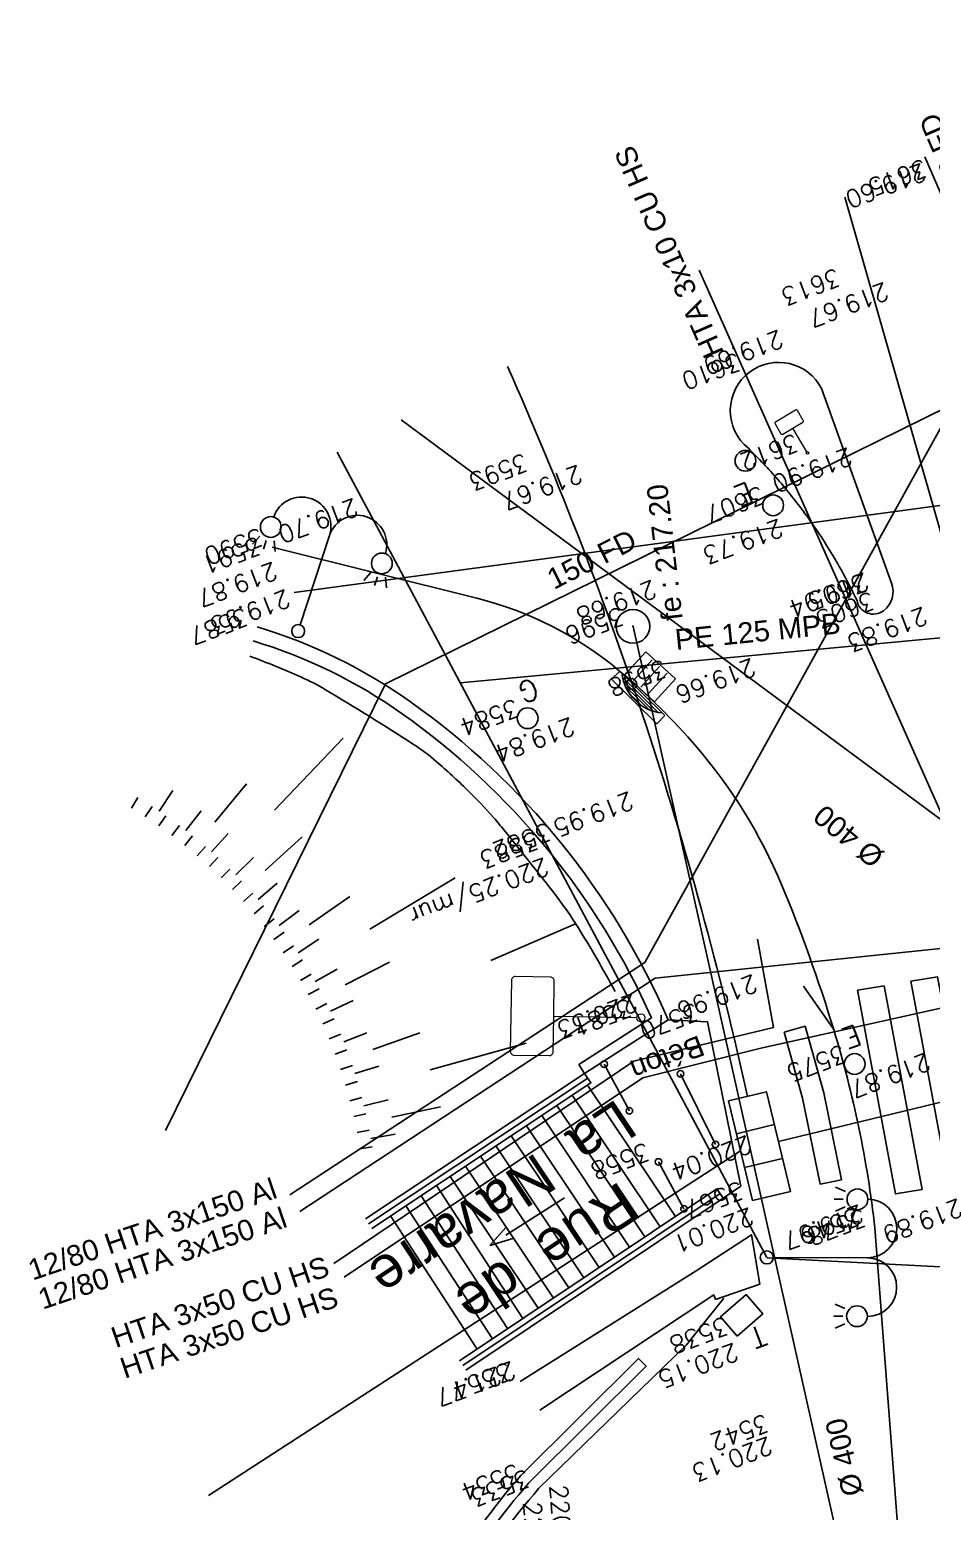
# Model space of a CAD drawing. Header units: centimetres. Extents: x 212517 to 243222, y -357108 to -330212.
# Drawn here: x 215677 to 217413, y -347035 to -344183 of the extents above; entities that cross this region are included whole.
import ezdxf
from ezdxf.enums import TextEntityAlignment as Align
from ezdxf.lldxf.tags import DXFTag

# ---------------------------------------------------------------- set-up
doc = ezdxf.new("R2010")
doc.units = ezdxf.units.CM
doc.layers.get('0').update_dxf_attribs({"color": 252})
for name, color, linetype in [('AEP_SSL', 252, 'Continuous'), ('CAB_SSL', 252, 'Continuous'), ('EDF_SSL', 252, 'Texte-Electricite'), ('Fond topo - ASS', 252, 'Continuous'), ('Fond topo - BAT_ANN', 252, 'Continuous'), ('Fond topo - CLO_LEG', 252, 'Continuous'), ('Fond topo - CLO_MUR', 252, 'Continuous'), ('Fond topo - EAU', 252, 'Continuous'), ('Fond topo - EAU_TXT', 252, 'Continuous'), ('Fond topo - ECL', 252, 'Continuous'), ('Fond topo - GAZ', 252, 'Continuous'), ('Fond topo - GAZ_TXT', 252, 'Continuous'), ('Fond topo - PTT', 252, 'Continuous'), ('Fond topo - PTT_TXT', 252, 'Continuous'), ('Fond topo - SIH', 252, 'Continuous'), ('Fond topo - SOL', 252, 'Continuous'), ('Fond topo - TAL', 252, 'Continuous'), ('Fond topo - TAL_HAC', 252, 'Continuous'), ('Fond topo - VOI_NOM', 252, 'Continuous'), ('Fond topo - VOI_TXT', 252, 'Continuous'), ('Fond topo - Z_500', 252, 'Continuous'), ('GAZ_SSL', 252, 'Texte-GAZ'), ('prlm-VRD', 2, 'Continuous'), ('TELECOM_SSL', 252, 'Texte-Telecom'), ('UNITAIRE SSL', 252, 'UNITAIRE')]:
    doc.layers.add(name, color=color, linetype=linetype)
for name, color, linetype, plot in [('Fond topo - N', 252, 'Continuous', False), ('Fond topo - NCACHE', 252, 'Continuous', False), ('Fond topo - ZCACHE', 252, 'Continuous', False)]:
    doc.layers.add(name, color=color, linetype=linetype, plot=plot)
for name, color, linetype, lineweight in [('Fond topo - P', 252, 'Continuous', 50), ('Fond topo - SIG', 252, 'Continuous', 20), ('Fond topo - VOI', 252, 'Continuous', 25)]:
    doc.layers.add(name, color=color, linetype=linetype, lineweight=lineweight)
doc.styles.add('2000_ARIAL', font='arial.ttf', dxfattribs={"height": 0.4})
doc.styles.add('Lignes', font='arial.ttf', dxfattribs={"height": 0.35})
doc.styles.add('LignesA', font='arial.ttf', dxfattribs={"height": 0.35})
doc.styles.add('SIMPLEX', font='simplex_.ttf', dxfattribs={"height": 1.25})
doc.styles.add('TP-C_Autocad_Standard', font='simplex_.ttf', dxfattribs={"height": 1})
doc.styles.add('Tronçons', font='arial.ttf', dxfattribs={"height": 0.25})
tags = doc.linetypes.add('L16', pattern=[0.375, 0.3, -0.075]).pattern_tags.tags
tags[6:7] = [DXFTag(74, 4), DXFTag(75, 0), DXFTag(340, '0'), DXFTag(46, 0.0), DXFTag(50, 0.0), DXFTag(44, 0.0), DXFTag(45, 0.0)]
tags[4:5] = [DXFTag(74, 4), DXFTag(75, 0), DXFTag(340, '0'), DXFTag(46, 0.0), DXFTag(50, 0.0), DXFTag(44, 0.0), DXFTag(45, 0.0)]
tags = doc.linetypes.add('L8', pattern=[0.225, 0.15, -0.075]).pattern_tags.tags
tags[6:7] = [DXFTag(74, 4), DXFTag(75, 0), DXFTag(340, '0'), DXFTag(46, 0.0), DXFTag(50, 0.0), DXFTag(44, 0.0), DXFTag(45, 0.0)]
tags[4:5] = [DXFTag(74, 4), DXFTag(75, 0), DXFTag(340, '0'), DXFTag(46, 0.0), DXFTag(50, 0.0), DXFTag(44, 0.0), DXFTag(45, 0.0)]
tags = doc.linetypes.add('Texte-BT', pattern='A,5,-0.25,["BT",Lignes,S=1,R=0,X=0,Y=-0.18],-1.25', length=6.5).pattern_tags.tags
tags[15:16] = [DXFTag(74, 4), DXFTag(75, 0), DXFTag(340, '0'), DXFTag(46, 0.0), DXFTag(50, 0.0), DXFTag(44, 0.0), DXFTag(45, 0.0)]
tags[4:5] = [DXFTag(74, 4), DXFTag(75, 0), DXFTag(340, '0'), DXFTag(46, 0.0), DXFTag(50, 0.0), DXFTag(44, 0.0), DXFTag(45, 0.0)]
tags = doc.linetypes.add('Texte-Electricite', pattern='A,5,-0.25,["ELEC",Lignes,S=1,R=0,X=0,Y=-0.18],-1.25', length=6.5).pattern_tags.tags
tags[15:16] = [DXFTag(74, 4), DXFTag(75, 0), DXFTag(340, '0'), DXFTag(46, 0.0), DXFTag(50, 0.0), DXFTag(44, 0.0), DXFTag(45, 0.0)]
tags[4:5] = [DXFTag(74, 4), DXFTag(75, 0), DXFTag(340, '0'), DXFTag(46, 0.0), DXFTag(50, 0.0), DXFTag(44, 0.0), DXFTag(45, 0.0)]
tags = doc.linetypes.add('Texte-GAZ', pattern='A,5,-0.25,["GAZ",Lignes,S=1,R=0,X=0,Y=-0.18],-1.25', length=6.5).pattern_tags.tags
tags[15:16] = [DXFTag(74, 4), DXFTag(75, 0), DXFTag(340, '0'), DXFTag(46, 0.0), DXFTag(50, 0.0), DXFTag(44, 0.0), DXFTag(45, 0.0)]
tags[4:5] = [DXFTag(74, 4), DXFTag(75, 0), DXFTag(340, '0'), DXFTag(46, 0.0), DXFTag(50, 0.0), DXFTag(44, 0.0), DXFTag(45, 0.0)]
tags = doc.linetypes.add('Texte-HT', pattern='A,5,-0.25,["HT",Lignes,S=1,R=0,X=0,Y=-0.18],-1.25', length=6.5).pattern_tags.tags
tags[15:16] = [DXFTag(74, 4), DXFTag(75, 0), DXFTag(340, '0'), DXFTag(46, 0.0), DXFTag(50, 0.0), DXFTag(44, 0.0), DXFTag(45, 0.0)]
tags[4:5] = [DXFTag(74, 4), DXFTag(75, 0), DXFTag(340, '0'), DXFTag(46, 0.0), DXFTag(50, 0.0), DXFTag(44, 0.0), DXFTag(45, 0.0)]
tags = doc.linetypes.add('Texte-Telecom', pattern='A,5,-0.25,["TEL",Lignes,S=1,R=0,X=0,Y=-0.18],-1.25', length=6.5).pattern_tags.tags
tags[15:16] = [DXFTag(74, 4), DXFTag(75, 0), DXFTag(340, '0'), DXFTag(46, 0.0), DXFTag(50, 0.0), DXFTag(44, 0.0), DXFTag(45, 0.0)]
tags[4:5] = [DXFTag(74, 4), DXFTag(75, 0), DXFTag(340, '0'), DXFTag(46, 0.0), DXFTag(50, 0.0), DXFTag(44, 0.0), DXFTag(45, 0.0)]
tags = doc.linetypes.add('Texte-TelecomA', pattern='A,5,-0.25,["TEL",LignesA,S=1,R=0,X=0,Y=-0.18],-1.25', length=6.5).pattern_tags.tags
tags[15:16] = [DXFTag(74, 4), DXFTag(75, 0), DXFTag(340, '0'), DXFTag(46, 0.0), DXFTag(50, 0.0), DXFTag(44, 0.0), DXFTag(45, 0.0)]
tags[4:5] = [DXFTag(74, 4), DXFTag(75, 0), DXFTag(340, '0'), DXFTag(46, 0.0), DXFTag(50, 0.0), DXFTag(44, 0.0), DXFTag(45, 0.0)]
tags = doc.linetypes.add('UNITAIRE', pattern='A,0.25,-0.2,0,-0.2,0.25,-0.3,["UNI",TP-C_Autocad_Standard,S=0.15,R=0,X=-0.1,Y=-0.05],-0.45', length=1.65).pattern_tags.tags
tags[23:24] = [DXFTag(74, 4), DXFTag(75, 0), DXFTag(340, '0'), DXFTag(46, 0.0), DXFTag(50, 0.0), DXFTag(44, 0.0), DXFTag(45, 0.0)]
tags[12:13] = [DXFTag(74, 4), DXFTag(75, 0), DXFTag(340, '0'), DXFTag(46, 0.0), DXFTag(50, 0.0), DXFTag(44, 0.0), DXFTag(45, 0.0)]
tags[10:11] = [DXFTag(74, 4), DXFTag(75, 0), DXFTag(340, '0'), DXFTag(46, 0.0), DXFTag(50, 0.0), DXFTag(44, 0.0), DXFTag(45, 0.0)]
tags[8:9] = [DXFTag(74, 4), DXFTag(75, 0), DXFTag(340, '0'), DXFTag(46, 0.0), DXFTag(50, 0.0), DXFTag(44, 0.0), DXFTag(45, 0.0)]
tags[6:7] = [DXFTag(74, 4), DXFTag(75, 0), DXFTag(340, '0'), DXFTag(46, 0.0), DXFTag(50, 0.0), DXFTag(44, 0.0), DXFTag(45, 0.0)]
tags[4:5] = [DXFTag(74, 4), DXFTag(75, 0), DXFTag(340, '0'), DXFTag(46, 0.0), DXFTag(50, 0.0), DXFTag(44, 0.0), DXFTag(45, 0.0)]

# ---------------------------------------------------------------- blocks, each defined once
blk = doc.blocks.new('AFF10')
at = {"ltscale": 2}
for p, q in [((-0.17, -0.5), (-0.17, 0.5)), ((0.17, -0.5), (0.17, 0.5))]:
    blk.add_line(p, q, dxfattribs=at)
at = {"ltscale": 2, "flags": 128}
blk.add_lwpolyline([(-0.5, -0.5), (0.5, -0.5), (0.5, 0.5), (-0.5, 0.5)], close=True, dxfattribs=at)
blk = doc.blocks.new('AFF05')
at = {"ltscale": 2}
for radius in [0.5, 0.01]:
    blk.add_circle((0, 0), radius, dxfattribs=at)
blk = doc.blocks.new('ASS07')
at = {"ltscale": 2}
for p, q in [((-0.25, -0.45), (-0.25, 0.45)), ((0, -0.45), (0, 0.45)), ((0.25, -0.45), (0.25, 0.45))]:
    blk.add_line(p, q, dxfattribs=at)
at = {"ltscale": 2, "flags": 128}
blk.add_lwpolyline([(0.5, -0.5), (0.5, 0.5), (-0.5, 0.5), (-0.5, -0.5)], close=True, dxfattribs=at)
blk = doc.blocks.new('ASS06')
at = {"ltscale": 2}
for p, q in [((-0.392468, 0.036537), (0, 0.036537)), ((-0.332829, 0.073075), (0, 0.073075)), ((-0.254866, 0.109612), (0, 0.109612)), ((-0.129415, 0.146149), (0, 0.146149)), ((0, 0.146149), (0.135305, 0.146149)), ((0, 0.109612), (0.260757, 0.109612)), ((0, 0.073075), (0.33872, 0.073075)), ((0, 0.036537), (0.398359, 0.036537))]:
    blk.add_line(p, q, dxfattribs=at)
at = {"ltscale": 2, "flags": 128}
blk.add_lwpolyline([(-0.5, 0), (0.5, 0), (0.5, 0.18), (-0.5, 0.18)], close=True, dxfattribs=at)
at = {"ltscale": 2}
blk.add_arc((0.002945, -0.541947), 0.700711, 50.662406, 129.337594, dxfattribs=at)
blk = doc.blocks.new('ESC01')
at = {"ltscale": 2}
for p, q in [((1.338104, 0), (0, 0)), ((1.257547, 0.126415), (1.7, 0)), ((1.257547, -0.126415), (1.7, 0))]:
    blk.add_line(p, q, dxfattribs=at)
blk = doc.blocks.new('CLOLEG')
at = {"ltscale": 2}
blk.add_circle((0, 0), 0.0625, dxfattribs=at)
blk = doc.blocks.new('EAU03')
at = {"ltscale": 2}
blk.add_circle((0, 0), 0.2, dxfattribs=at)
blk = doc.blocks.new('EAU99')
at = {"style": 'SIMPLEX'}
blk.add_text('E', height=0.4, dxfattribs=at).set_placement((0, 0), align=Align.MIDDLE_CENTER)
blk = doc.blocks.new('ECL03')
at = {"ltscale": 2}
for p, q in [((-1.271914, 1.507164), (-1.354196, 1.319402)), ((-1.125, 1.464688), (-1.125, 1.293214)), ((-0.978086, 1.507164), (-0.895804, 1.319402)), ((0.978086, 1.507164), (0.895804, 1.319402)), ((1.125, 1.464688), (1.125, 1.293214)), ((1.271914, 1.507164), (1.354196, 1.319402))]:
    blk.add_line(p, q, dxfattribs=at)
at = {"ltscale": 2, "flags": 128}
blk.add_lwpolyline([(0, 0.125), (0, 1.935, -0.995687118), (1.131589, 1.939891)], format="xyb", dxfattribs=at)
at = {"ltscale": 2}
for centre, radius in [((-1.125, 1.74), 0.2), ((1.125, 1.74), 0.2), ((0, 0), 0.125)]:
    blk.add_circle(centre, radius, dxfattribs=at)
blk.add_arc((-0.565805, 1.935), 0.565805, 0, 179.504668, dxfattribs=at)
blk = doc.blocks.new('GAZ01')
at = {"ltscale": 2}
blk.add_circle((0, 0), 0.2, dxfattribs=at)
blk = doc.blocks.new('GAZ99')
at = {"style": 'SIMPLEX'}
blk.add_text('G', height=0.4, dxfattribs=at).set_placement((0, 0), align=Align.MIDDLE_CENTER)
blk = doc.blocks.new('PTOPO')
at = {"layer": 'Fond topo - NCACHE', "style": 'SIMPLEX'}
blk.add_attdef('MAT', text='', height=0.34, dxfattribs=at).set_placement((0.1, -0.1), align=Align.TOP_LEFT)
at = {"layer": 'Fond topo - ZCACHE', "style": 'SIMPLEX'}
blk.add_attdef('ALT', (0.1, 0.1), '', height=0.34, dxfattribs=at)
blk = doc.blocks.new('PTT04')
at = {"ltscale": 2, "flags": 128}
blk.add_lwpolyline([(-0.5, -0.5), (0.5, -0.5), (0.5, 0.5), (-0.5, 0.5)], close=True, dxfattribs=at)
blk = doc.blocks.new('PTT99')
at = {"style": 'SIMPLEX'}
blk.add_text('T', height=0.4, dxfattribs=at).set_placement((0, 0), align=Align.MIDDLE_CENTER)
blk = doc.blocks.new('MOB01')
at = {"ltscale": 2}
blk.add_line((0, 0.078125), (0, 1.679534), dxfattribs=at)
at = {"linetype": 'Continuous', "ltscale": 2, "flags": 128}
blk.add_lwpolyline([(0, 1.679534), (0.680858, 1.679534, 0.414214007), (0.755858, 1.754534), (0.755858, 2.428793, 0.414214007), (0.680858, 2.503793), (-0.680858, 2.503793, 0.414214007), (-0.755858, 2.428793), (-0.755858, 1.754534, 0.414214007), (-0.680858, 1.679534)], format="xyb", close=True, dxfattribs=at)
at = {"ltscale": 2}
blk.add_circle((0, 0), 0.078125, dxfattribs=at)
blk = doc.blocks.new('A$C1F970F0F')
at = {"layer": 'AEP_SSL', "elevation": 0, "flags": 128}
for points in [[(-10890.7, -1224.8), (-10802.1, 430.3), (-10904.2, 777.7), (-10402.8, 5134.1), (-10036.7, 5902.9), (-10049.7, 6838.6), (-10065.2, 7383.4), (-10119.6, 7625.4)], [(-11904.3, 6056.7), (-11328.1, 6822), (-9728.8, 7266.1), (-9539.2, 7609.7)], [(-10285.7, 7578), (-10074.2, 5273), (-10086, 5088.8), (-10106.8, 4097.5), (-10416.2, 1132.3), (-10702.8, -1297.2)]]:
    blk.add_lwpolyline(points, dxfattribs=at)
at = {"layer": 'CAB_SSL', "elevation": 0, "flags": 128}
for points in [[(-10812.2, 5600.4), (-8720.3, 5090.7), (-5742.4, 5634.6), (-2733.2, 6173.9), (-522.8, 8575.3)], [(-10812.6, 5601.1), (-11337, 7277.7)]]:
    blk.add_lwpolyline(points, dxfattribs=at)
at = {"layer": 'EDF_SSL', "linetype": 'Texte-HT', "elevation": 0, "flags": 128}
for points in [[(-11692.1, 5890.3), (-10937.8, 6202.8), (-9933.4, 7412.5), (-9990.4, 7662.3)], [(-10250.6, 6070.5), (-10586.8, 7492)], [(-10577, -1098), (-9834.3, 5453), (-9748.7, 6070.7), (-10923.7, 6169.4), (-11679.5, 5855)], [(-10714.9, 525.5), (-10333.3, 3756.6), (-10245.7, 5601.1), (-10249.5, 6014.9), (-10751.5, 5999), (-10982.6, 5985.1), (-11619.2, 5715.3)]]:
    blk.add_lwpolyline(points, dxfattribs=at)
at = {"layer": 'EDF_SSL', "linetype": 'Texte-BT', "elevation": 0, "flags": 128}
blk.add_lwpolyline([(-11633.6, 5744.7), (-10993.7, 6019.8), (-10717.4, 6033.7), (-10716.2, 6206)], dxfattribs=at)
at = {"layer": 'Fond topo - BAT_ANN', "ltscale": 2, "flags": 128}
for points in [[(-11089.9, 5991.1), (-10970.9, 5711.2)], [(-11155, 5963.7), (-11035.9, 5683.6)], [(-11122.4, 5977.4), (-11003.4, 5697.4)], [(-11220, 5936.3), (-11100.8, 5656)], [(-11187.5, 5950), (-11068.3, 5669.8)], [(-11285, 5908.9), (-11165.8, 5628.3)], [(-11252.5, 5922.6), (-11133.3, 5642.2)], [(-11350.1, 5881.4), (-11230.7, 5600.7)], [(-11317.5, 5895.1), (-11198.2, 5614.5)], [(-11411.7, 5855.4), (-11295.7, 5573.1)], [(-11382.6, 5867.7), (-11263.2, 5586.9)], [(-11476.8, 5828), (-11360.7, 5545.5)], [(-11444.3, 5841.7), (-11328.2, 5559.3)], [(-11509.3, 5814.3), (-11393.2, 5531.7)]]:
    blk.add_lwpolyline(points, dxfattribs=at)
at = {"layer": 'Fond topo - CLO_LEG', "ltscale": 2, "flags": 128}
for points in [[(-11020.1, 5927.5), (-11051, 6024.9)], [(-10869.1, 5833.3), (-10910.1, 5979.4)], [(-10951.9, 5722.6), (-10983.1, 5820.5)]]:
    blk.add_lwpolyline(points, dxfattribs=at)
at = {"layer": 'Fond topo - CLO_MUR', "ltscale": 2, "flags": 128}
for points in [[(-11550.6, 6975.8, -0.08134), (-11287.6, 6779.5, -0.137564), (-10914.1, 6085.6), (-11091.4, 6014.4), (-11098.8, 6033), (-10944.9, 6095.7, 0.134305), (-11307.8, 6760, 0.08134), (-11563.5, 6950.9)], [(-11794.4, 4535.6, -0.039615), (-11738.4, 4725, -0.039615), (-11653.3, 4903.2, -0.047647), (-11515.4, 5096.4, -0.047647), (-11343.4, 5260), (-11079.9, 5438.9), (-11091.7, 5456.3), (-11355.8, 5277, 0.04779), (-11531.3, 5110.2, 0.047647), (-11671.5, 4913.7, 0.039615), (-11758, 4732.5, 0.039615), (-11814.9, 4539.9)]]:
    blk.add_lwpolyline(points, format="xyb", dxfattribs=at)
for points in [[(-11557.9, 5817.6), (-11091.4, 6014.4), (-11082.8, 5994.1), (-11549.4, 5797.4)], [(-11430.6, 5515.8), (-10882.3, 5748.9), (-10873.7, 5728.6), (-11422, 5495.5)], [(-11323.3, 5454.9), (-10951.2, 5601.3), (-10833.6, 5649.4), (-10835.2, 5553.3), (-10924.8, 5540.1)], [(-10926.2, 5549.3), (-11296.8, 5393.6)], [(-10926.2, 5549.3), (-10926.2, 5549.3), (-10924.8, 5540.1)]]:
    blk.add_lwpolyline(points, dxfattribs=at)
at = {"layer": 'Fond topo - CLO_MUR', "linetype": 'L16', "ltscale": 2, "flags": 128}
for points in [[(-11087.1, 6004.3), (-11553.7, 5807.5)], [(-10878, 5738.8), (-11426.3, 5505.6)]]:
    blk.add_lwpolyline(points, dxfattribs=at)
at = {"layer": 'Fond topo - SIH', "linetype": 'L16', "ltscale": 2, "flags": 128}
for points in [[(-10493.2, 6072.8), (-10545.2, 6074), (-10546.2, 5675.2), (-10494.2, 5674.1)], [(-10390.2, 5671.8), (-10442.2, 5672.9), (-10441.2, 6071.7), (-10389.2, 6070.5)], [(-10699.3, 6020.8), (-10687.9, 5889.7), (-10685.4, 5720.7), (-10643.4, 5721.3), (-10645.9, 5891.8), (-10657.5, 6024.5)]]:
    blk.add_lwpolyline(points, close=True, dxfattribs=at)
at = {"layer": 'Fond topo - SOL', "linetype": 'L16', "ltscale": 2, "flags": 128}
blk.add_lwpolyline([(-10914.1, 6085.6), (-10840.4, 6067.6), (-10835.9, 5745.2), (-10873.7, 5728.6)], dxfattribs=at)
at = {"layer": 'Fond topo - TAL', "linetype": 'L8', "ltscale": 2, "flags": 128}
blk.add_lwpolyline([(-11004.4, 6158.6, 0.016645), (-11051.4, 6292.6, 0.027189), (-11087.3, 6371.9, 0.002513), (-11156.4, 6503.2, 0.012029), (-11171.6, 6530.3, 0.017564), (-11211.6, 6592.3, 0.015946), (-11260, 6657.4, 0.034499), (-11296.9, 6697.8, 0.009438), (-11443.8, 6832.6, 0.029586), (-11486.1, 6865.7, 0.015022), (-11574.7, 6923.1)], format="xyb", dxfattribs=at)
at = {"layer": 'Fond topo - TAL_HAC', "ltscale": 2}
for p, q in [((-11583.8, 6623.1), (-11427.8, 6735)), ((-11853.2, 6678), (-11837.2, 6695.9)), ((-11830.2, 6656.8), (-11813.6, 6674.1)), ((-11802.2, 6662.8), (-11768.5, 6696.9)), ((-11700.8, 6621.9), (-11626.8, 6683)), ((-11808, 6634.8), (-11790.9, 6651.5)), ((-11758.2, 6616.2), (-11722.2, 6647.9)), ((-11786.6, 6612), (-11768.8, 6628.2)), ((-11765.9, 6588.6), (-11747.6, 6604.1)), ((-11717.5, 6566.7), (-11679.4, 6595.9)), ((-11746, 6564.4), (-11727.2, 6579.4)), ((-11622.4, 6512.6), (-11540.8, 6563.2)), ((-11726.9, 6539.7), (-11707.7, 6554)), ((-11680.1, 6514.6), (-11640.2, 6541.2)), ((-11708.7, 6514.3), (-11689, 6527.9)), ((-11691.4, 6488.3), (-11671.2, 6501.2)), ((-11674.9, 6461.7), (-11654.3, 6474)), ((-11646.3, 6460.1), (-11604.7, 6484)), ((-11659.3, 6434.6), (-11638.3, 6446.2)), ((-11644.6, 6407), (-11623.3, 6417.9)), ((-11616.2, 6403.5), (-11573.1, 6424.5)), ((-11559.3, 6393.8), (-11471.7, 6433.1)), ((-11446.1, 6363.8), (-11266, 6430.4)), ((-11630.9, 6378.9), (-11609.2, 6389.1)), ((-11618.1, 6350.3), (-11596.1, 6359.8)), ((-11590, 6344.9), (-11545.6, 6363.1)), ((-11606.3, 6321.4), (-11583.9, 6330.1)), ((-11595.5, 6292.1), (-11572.8, 6300)), ((-11567.7, 6284.7), (-11522.2, 6299.9)), ((-11512.6, 6267.4), (-11420.5, 6294.6)), ((-11228.4, 6261.5), (-11054.9, 6300.2)), ((-11585.6, 6262.3), (-11562.7, 6269.4)), ((-11576.7, 6232.1), (-11553.5, 6238.6)), ((-11549.5, 6223), (-11503, 6235)), ((-11568.8, 6201.7), (-11545.5, 6207.4)), ((-11562, 6171.1), (-11538.5, 6175.9)), ((-11535.5, 6160.1), (-11488.3, 6169)), ((-11556.2, 6140.2), (-11532.5, 6144.3)), ((-11483.2, 6135.5), (-11388.3, 6150.1)), ((-11551.4, 6109.2), (-11527.6, 6112.4)), ((-11547.7, 6078), (-11523.8, 6080.4)), ((-11525.7, 6096.4), (-11478.1, 6102.1)), ((-11382, 6076.3), (-11190.7, 6092.6)), ((-11545, 6046.7), (-11521.1, 6048.3)), ((-11520.3, 6032.3), (-11472.3, 6034.7)), ((-11543.4, 6015.3), (-11519.4, 6016.2)), ((-11471.7, 6000.9), (-11375.7, 6002.6)), ((-11542.9, 5983.9), (-11518.9, 5984)), ((-11519.1, 5967.9), (-11471.1, 5967.1)), ((-11543.4, 5952.5), (-11519.4, 5951.8))]:
    blk.add_line(p, q, dxfattribs=at)
at = {"layer": 'Fond topo - VOI', "ltscale": 2, "flags": 128}
blk.add_lwpolyline([(-10557.7, 7137.7, -0.231788), (-10578.1, 7216.9, -0.231788), (-10528.1, 7281.5, -0.221108), (-10449.7, 7283.2, -0.221108), (-10397.9, 7224.4), (-10335.1, 6831.5, -0.328158), (-10360.4, 6782.2, -0.55887), (-10406.8, 6811.1, 0.023833), (-10436.3, 6904.7, 0.023833), (-10474.5, 6995.1, 0.020066), (-10513.2, 7068, 0.020066)], format="xyb", close=True, dxfattribs=at)
for points in [[(-11493.7, 7121.3), (-11124.9, 6951.5, -0.113855), (-10880.9, 6762.7, -0.040709), (-10762.4, 6591.2, -0.078752), (-10651.4, 6301.2, -0.025105), (-10604.5, 6008, -0.045102), (-10597.5, 5618.1)], [(-10597.5, 5618.1), (-10661, 5049.8), (-10724.7, 4459.2), (-10835, 3463.9), (-10968.8, 2225.9), (-11135.3, 714), (-11202.2, 118.6, -0.018575), (-11279.3, -394.2, 0.004565), (-11387.9, -1000.9)], [(-11768.8, 4535.8, -0.039615), (-11714, 4721.4, -0.039615), (-11630.6, 4896, -0.047647), (-11495.5, 5085.4, -0.047647), (-11326.9, 5245.7), (-10995.8, 5464.8), (-10908.5, 5539.6)]]:
    blk.add_lwpolyline(points, format="xyb", dxfattribs=at)
blk.add_lwpolyline([(-10604.5, 6008), (-10646.3, 6101.1)], dxfattribs=at)
at = {"layer": 'GAZ_SSL', "elevation": 0, "flags": 128}
blk.add_lwpolyline([(-9918.9, 6944.9), (-11468.6, 7027.8)], dxfattribs=at)
at = {"layer": 'GAZ_SSL', "linetype": 'Texte-GAZ', "elevation": 0, "flags": 128}
blk.add_lwpolyline([(-9919.4, 6678.1), (-11187, 6797.8)], dxfattribs=at)
at = {"layer": 'TELECOM_SSL', "elevation": 0, "flags": 128}
blk.add_lwpolyline([(-10791.6, 5912.6, 0.051082), (-10984, 7378.5)], format="xyb", dxfattribs=at)
at = {"layer": 'TELECOM_SSL', "linetype": 'Texte-TelecomA', "elevation": 0, "flags": 128}
blk.add_lwpolyline([(-10749.2, 5816), (-5732.1, 6068.9), (-1122.8, 7053.3)], dxfattribs=at)
at = {"layer": 'TELECOM_SSL', "elevation": 0, "flags": 128}
blk.add_lwpolyline([(-10824.1, 5812.3), (-11954, 5350.9)], dxfattribs=at)
at = {"layer": 'UNITAIRE SSL', "ltscale": 2, "elevation": 0, "flags": 128}
for points in [[(-11203.9, 7315.7), (-9597.1, 5578), (-4253.2, 6800.5), (-825.2, 8394.2), (171.1, 9139.5), (980.7, 9531.5), (2024.3, 10089.4), (2847, 10510), (3831.6, 11032), (4688.7, 11539.2), (5727, 12644.5), (4820.2, 13573.5)], [(-10670, 1767.4), (-10839.1, 6842.2)]]:
    blk.add_lwpolyline(points, dxfattribs=at)
at = {"layer": 'Fond topo - ASS', "ltscale": 2, "zscale": 99.99999999999997}
for name, p, xscale, yscale, rotation in [('AFF05', (-10839.8, 6842.4), 65, 65, 78.40252969303506), ('ASS07', (-10825.2, 6740.9), 77.1277620071119, 59.73, 127.0451102900343), ('ASS06', (-10846.2, 6712.5), 122, 122, 124.6322344654548)]:
    blk.add_blockref(name, p, dxfattribs=dict(at, xscale=xscale, yscale=yscale, rotation=rotation))
at = {"layer": 'Fond topo - BAT_ANN', "ltscale": 2, "xscale": 99.99999999999999, "yscale": 99.99999999999999, "zscale": 99.99999999999999, "rotation": 201.8128676594224}
blk.add_blockref('ESC01', (-11174.2, 5786.2), dxfattribs=at)
at = {"layer": 'Fond topo - CLO_LEG', "ltscale": 2, "xscale": 99.99999999999996, "yscale": 99.99999999999996, "zscale": 99.99999999999996, "rotation": 265.054594812874}
for p in [(-11051, 6024.9), (-10910.1, 5979.4), (-11020.1, 5927.5), (-10983.1, 5820.5), (-10869.1, 5833.3), (-10951.9, 5722.6)]:
    blk.add_blockref('CLOLEG', p, dxfattribs=at)
at = {"layer": 'Fond topo - EAU', "ltscale": 2, "xscale": 100, "yscale": 100, "zscale": 100, "rotation": 78.40252969303506}
for p in [(-10567.7, 7115.2), (-10531.3, 7021.1), (-10577.3, 5935.4)]:
    blk.add_blockref('EAU03', p, dxfattribs=at)
at = {"layer": 'Fond topo - EAU_TXT', "linetype": 'L16', "ltscale": 2, "xscale": 99.99999999999999, "yscale": 99.99999999999999, "zscale": 99.99999999999999, "rotation": 190.0656205306816}
blk.add_blockref('EAU99', (-10582.7, 7052.1), dxfattribs=at)
at = {"layer": 'Fond topo - EAU_TXT', "ltscale": 2, "xscale": 99.99999999999999, "yscale": 99.99999999999999, "zscale": 99.99999999999999, "rotation": 190.0656205306816}
blk.add_blockref('EAU99', (-10572.9, 5987.7), dxfattribs=at)
at = {"layer": 'Fond topo - ECL', "ltscale": 2}
for p, xscale, yscale, zscale, rotation in [((-11474.6, 6953.3), 100, 100, 100, 331.1284831591591), ((-10812.6, 5601.1), 99.99999999999999, 99.99999999999999, 99.99999999999999, 259.0751844368442)]:
    blk.add_blockref('ECL03', p, dxfattribs=dict(at, xscale=xscale, yscale=yscale, zscale=zscale, rotation=rotation))
at = {"layer": 'Fond topo - GAZ', "ltscale": 2, "xscale": 100, "yscale": 100, "zscale": 100, "rotation": 78.40252969303506}
blk.add_blockref('GAZ01', (-11071.8, 6706.4), dxfattribs=at)
at = {"layer": 'Fond topo - GAZ_TXT', "linetype": 'L16', "ltscale": 2, "xscale": 99.99999999999999, "yscale": 99.99999999999999, "zscale": 99.99999999999999, "rotation": 190.0656205306816}
blk.add_blockref('GAZ99', (-11060.2, 6757.9), dxfattribs=at)
at = {"layer": 'Fond topo - P', "ltscale": 2}
ref = blk.add_blockref('PTOPO', (-10106.4, 7581.1), dxfattribs=dict(at, xscale=99.99999999999994, yscale=99.99999999999994, zscale=99.99999999999994, rotation=190.0656205306617))
ref.add_attrib('MAT', '3615', dxfattribs={"layer": 'Fond topo - N', "color": 0, "ltscale": 2, "height": 34, "rotation": 190.0656, "style": 'SIMPLEX'}).set_placement((-10118, 7589.1), align=Align.TOP_LEFT)
ref.add_attrib('ALT', '219.60', (-10127.9, 7615.3), dxfattribs={"layer": 'Fond topo - Z_500', "color": 0, "ltscale": 2, "height": 34, "rotation": 190.0656, "style": 'SIMPLEX'})
ref = blk.add_blockref('PTOPO', (-10309.6, 7405.4), dxfattribs=dict(at, xscale=99.99999999999994, yscale=99.99999999999994, zscale=99.99999999999994, rotation=190.0656205306617))
ref.add_attrib('MAT', '3613', dxfattribs={"layer": 'Fond topo - N', "color": 0, "ltscale": 2, "height": 34, "rotation": 190.0656, "style": 'SIMPLEX'}).set_placement((-10321.2, 7413.5), align=Align.TOP_LEFT)
ref.add_attrib('ALT', '219.67', (-10240.8, 7403.6), dxfattribs={"layer": 'Fond topo - Z_500', "color": 0, "ltscale": 2, "height": 34, "rotation": 190.0656, "style": 'SIMPLEX'})
ref = blk.add_blockref('PTOPO', (-10528.1, 7281.5), dxfattribs=dict(at, xscale=99.99999999999994, yscale=99.99999999999994, zscale=99.99999999999994, rotation=190.0656205306617))
ref.add_attrib('MAT', '3610', dxfattribs={"layer": 'Fond topo - N', "color": 0, "ltscale": 2, "height": 34, "rotation": 190.0656, "style": 'SIMPLEX'}).set_placement((-10539.7, 7289.6), align=Align.TOP_LEFT)
ref.add_attrib('ALT', '219.69', (-10457.1, 7351.1), dxfattribs={"layer": 'Fond topo - Z_500', "color": 0, "ltscale": 2, "height": 34, "rotation": 190.0656, "style": 'SIMPLEX'})
ref = blk.add_blockref('PTOPO', (-10966.6, 7167.5), dxfattribs=dict(at, xscale=99.99999999999994, yscale=99.99999999999994, zscale=99.99999999999994, rotation=190.0656205306617))
ref.add_attrib('MAT', '3593', dxfattribs={"layer": 'Fond topo - N', "color": 0, "ltscale": 2, "height": 34, "rotation": 190.0656, "style": 'SIMPLEX'}).set_placement((-10978.2, 7175.6), align=Align.TOP_LEFT)
ref.add_attrib('ALT', '219.67', (-10885.3, 7167.6), dxfattribs={"layer": 'Fond topo - Z_500', "color": 0, "ltscale": 2, "height": 34, "rotation": 190.0656, "style": 'SIMPLEX'})
ref = blk.add_blockref('PTOPO', (-11493.7, 7121.3), dxfattribs=dict(at, xscale=99.99999999999994, yscale=99.99999999999994, zscale=99.99999999999994, rotation=190.0656205306617))
ref.add_attrib('MAT', '3590', dxfattribs={"layer": 'Fond topo - N', "color": 0, "ltscale": 2, "height": 34, "rotation": 190.0656, "style": 'SIMPLEX'}).set_placement((-11505.3, 7129.4), align=Align.TOP_LEFT)
ref.add_attrib('ALT', '219.70', (-11321.2, 7185.1), dxfattribs={"layer": 'Fond topo - Z_500', "color": 0, "ltscale": 2, "height": 34, "rotation": 190.0656, "style": 'SIMPLEX'})
ref = blk.add_blockref('PTOPO', (-11501.2, 7105.4), dxfattribs=dict(at, xscale=99.99999999999994, yscale=99.99999999999994, zscale=99.99999999999994, rotation=190.0656205306617))
ref.add_attrib('MAT', '3591', dxfattribs={"layer": 'Fond topo - N', "color": 0, "ltscale": 2, "height": 34, "rotation": 190.0656, "style": 'SIMPLEX'}).set_placement((-11512.8, 7113.5), align=Align.TOP_LEFT)
ref.add_attrib('ALT', '219.87', (-11496.9, 7093.6), dxfattribs={"layer": 'Fond topo - Z_500', "color": 0, "ltscale": 2, "height": 34, "rotation": 190.0656, "style": 'SIMPLEX'})
ref = blk.add_blockref('PTOPO', (-10447.6, 7107.7), dxfattribs=dict(at, xscale=99.99999999999994, yscale=99.99999999999994, zscale=99.99999999999994, rotation=190.0656205306617))
ref.add_attrib('MAT', '3612', dxfattribs={"layer": 'Fond topo - N', "color": 0, "ltscale": 2, "height": 34, "rotation": 190.0656, "style": 'SIMPLEX'}).set_placement((-10459.2, 7115.8), align=Align.TOP_LEFT)
ref.add_attrib('ALT', '219.90', (-10368.6, 7104), dxfattribs={"layer": 'Fond topo - Z_500', "color": 0, "ltscale": 2, "height": 34, "rotation": 190.0656, "style": 'SIMPLEX'})
ref = blk.add_blockref('PTOPO', (-10531.3, 7021.1), dxfattribs=dict(at, xscale=99.99999999999994, yscale=99.99999999999994, zscale=99.99999999999994, rotation=190.0656205306617))
ref.add_attrib('MAT', '3607', dxfattribs={"layer": 'Fond topo - N', "color": 0, "ltscale": 2, "height": 34, "rotation": 190.0656, "style": 'SIMPLEX'}).set_placement((-10542.9, 7029.2), align=Align.TOP_LEFT)
ref.add_attrib('ALT', '219.73', (-10525, 6993.6), dxfattribs={"layer": 'Fond topo - Z_500', "color": 0, "ltscale": 2, "height": 34, "rotation": 190.0656, "style": 'SIMPLEX'})
ref = blk.add_blockref('PTOPO', (-11550.6, 6975.8), dxfattribs=dict(at, xscale=99.99999999999994, yscale=99.99999999999994, zscale=99.99999999999994, rotation=190.0656205306617))
ref.add_attrib('MAT', '3587', dxfattribs={"layer": 'Fond topo - N', "color": 0, "ltscale": 2, "height": 34, "rotation": 190.0656, "style": 'SIMPLEX'}).set_placement((-11562.2, 6983.9), align=Align.TOP_LEFT)
ref.add_attrib('ALT', '219.93', (-11482.4, 7037), dxfattribs={"layer": 'Fond topo - Z_500', "color": 0, "ltscale": 2, "height": 34, "rotation": 190.0656, "style": 'SIMPLEX'})
ref = blk.add_blockref('PTOPO', (-10839.8, 6842.4), dxfattribs=dict(at, xscale=99.99999999999994, yscale=99.99999999999994, zscale=99.99999999999994, rotation=190.0656205306617))
ref.add_attrib('MAT', '3596', dxfattribs={"layer": 'Fond topo - N', "color": 0, "ltscale": 2, "height": 34, "rotation": 190.0656, "style": 'SIMPLEX'}).set_placement((-10851.4, 6850.5), align=Align.TOP_LEFT)
ref.add_attrib('ALT', '219.68', (-10786.5, 6923.4), dxfattribs={"layer": 'Fond topo - Z_500', "color": 0, "ltscale": 2, "height": 34, "rotation": 190.0656, "style": 'SIMPLEX'})
ref = blk.add_blockref('PTOPO', (-10368.7, 6819.6), dxfattribs=dict(at, xscale=99.99999999999994, yscale=99.99999999999994, zscale=99.99999999999994, rotation=190.0656205306617))
ref.add_attrib('MAT', '3605', dxfattribs={"layer": 'Fond topo - N', "color": 0, "ltscale": 2, "height": 34, "rotation": 190.0656, "style": 'SIMPLEX'}).set_placement((-10380.3, 6827.7), align=Align.TOP_LEFT)
ref.add_attrib('ALT', '219.94', (-10382, 6861.5), dxfattribs={"layer": 'Fond topo - Z_500', "color": 0, "ltscale": 2, "height": 34, "rotation": 190.0656, "style": 'SIMPLEX'})
ref = blk.add_blockref('PTOPO', (-10360.4, 6782.2), dxfattribs=dict(at, xscale=99.99999999999994, yscale=99.99999999999994, zscale=99.99999999999994, rotation=190.0656205306617))
ref.add_attrib('MAT', '3603', dxfattribs={"layer": 'Fond topo - N', "color": 0, "ltscale": 2, "height": 34, "rotation": 190.0656, "style": 'SIMPLEX'}).set_placement((-10372, 6790.3), align=Align.TOP_LEFT)
ref.add_attrib('ALT', '219.83', (-10283.5, 6775.8), dxfattribs={"layer": 'Fond topo - Z_500', "color": 0, "ltscale": 2, "height": 34, "rotation": 190.0656, "style": 'SIMPLEX'})
ref = blk.add_blockref('PTOPO', (-10778.1, 6728.1), dxfattribs=dict(at, xscale=99.99999999999994, yscale=99.99999999999994, zscale=99.99999999999994, rotation=190.0656205306617))
ref.add_attrib('MAT', '3598', dxfattribs={"layer": 'Fond topo - N', "color": 0, "ltscale": 2, "height": 34, "rotation": 190.0656, "style": 'SIMPLEX'}).set_placement((-10789.7, 6736.2), align=Align.TOP_LEFT)
ref.add_attrib('ALT', '219.66', (-10626.7, 6740.2), dxfattribs={"layer": 'Fond topo - Z_500', "color": 0, "ltscale": 2, "height": 34, "rotation": 190.0656, "style": 'SIMPLEX'})
ref = blk.add_blockref('PTOPO', (-11071.8, 6706.4), dxfattribs=dict(at, xscale=99.99999999999994, yscale=99.99999999999994, zscale=99.99999999999994, rotation=190.0656205306617))
ref.add_attrib('MAT', '3584', dxfattribs={"layer": 'Fond topo - N', "color": 0, "ltscale": 2, "height": 34, "rotation": 190.0656, "style": 'SIMPLEX'}).set_placement((-11083.4, 6714.5), align=Align.TOP_LEFT)
ref.add_attrib('ALT', '219.84', (-10990.2, 6693.2), dxfattribs={"layer": 'Fond topo - Z_500', "color": 0, "ltscale": 2, "height": 34, "rotation": 190.0656, "style": 'SIMPLEX'})
ref = blk.add_blockref('PTOPO', (-11054.6, 6461), dxfattribs=dict(at, xscale=99.99999999999994, yscale=99.99999999999994, zscale=99.99999999999994, rotation=190.0656205306617))
ref.add_attrib('MAT', '3582', dxfattribs={"layer": 'Fond topo - N', "color": 0, "ltscale": 2, "height": 34, "rotation": 190.0656, "style": 'SIMPLEX'}).set_placement((-11066.2, 6469.1), align=Align.TOP_LEFT)
ref.add_attrib('ALT', '219.95', (-10905.6, 6531.7), dxfattribs={"layer": 'Fond topo - Z_500', "color": 0, "ltscale": 2, "height": 34, "rotation": 190.0656, "style": 'SIMPLEX'})
ref = blk.add_blockref('PTOPO', (-11081.5, 6448.8), dxfattribs=dict(at, xscale=99.99999999999999, yscale=99.99999999999999, zscale=99.99999999999999, rotation=190.0656205306616))
ref.add_attrib('MAT', '3583', dxfattribs={"layer": 'Fond topo - N', "color": 0, "ltscale": 2, "height": 34, "rotation": 190.0656, "style": 'SIMPLEX'}).set_placement((-11093.1, 6456.9), align=Align.TOP_LEFT)
ref.add_attrib('ALT', '220.25/mur', (-11089.6, 6437.2), dxfattribs={"layer": 'Fond topo - Z_500', "color": 0, "ltscale": 2, "height": 34, "rotation": 190.0656, "style": 'SIMPLEX'})
ref = blk.add_blockref('PTOPO', (-10964.9, 6099.3), dxfattribs=dict(at, xscale=99.99999999999994, yscale=99.99999999999994, zscale=99.99999999999994, rotation=190.0656205306617))
ref.add_attrib('MAT', '3581', dxfattribs={"layer": 'Fond topo - N', "color": 0, "ltscale": 2, "height": 34, "rotation": 190.0656, "style": 'SIMPLEX'}).set_placement((-10976.5, 6107.4), align=Align.TOP_LEFT)
ref.add_attrib('ALT', '220.33', (-10970.6, 6148.5), dxfattribs={"layer": 'Fond topo - Z_500', "color": 0, "ltscale": 2, "height": 34, "rotation": 190.0656, "style": 'SIMPLEX'})
ref = blk.add_blockref('PTOPO', (-10840.4, 6067.6), dxfattribs=dict(at, xscale=99.99999999999994, yscale=99.99999999999994, zscale=99.99999999999994, rotation=190.0656205306617))
ref.add_attrib('MAT', '3570', dxfattribs={"layer": 'Fond topo - N', "color": 0, "ltscale": 2, "height": 34, "rotation": 190.0656, "style": 'SIMPLEX'}).set_placement((-10852, 6075.7), align=Align.TOP_LEFT)
ref.add_attrib('ALT', '219.96', (-10736.8, 6141.7), dxfattribs={"layer": 'Fond topo - Z_500', "color": 0, "ltscale": 2, "height": 34, "rotation": 190.0656, "style": 'SIMPLEX'})
ref = blk.add_blockref('PTOPO', (-10577.3, 5935.4), dxfattribs=dict(at, xscale=99.99999999999994, yscale=99.99999999999994, zscale=99.99999999999994, rotation=190.0656205306617))
ref.add_attrib('MAT', '3575', dxfattribs={"layer": 'Fond topo - N', "color": 0, "ltscale": 2, "height": 34, "rotation": 190.0656, "style": 'SIMPLEX'}).set_placement((-10588.9, 5943.5), align=Align.TOP_LEFT)
ref.add_attrib('ALT', '219.87', (-10437.6, 5931.6), dxfattribs={"layer": 'Fond topo - Z_500', "color": 0, "ltscale": 2, "height": 34, "rotation": 190.0656, "style": 'SIMPLEX'})
ref = blk.add_blockref('PTOPO', (-10983.1, 5820.5), dxfattribs=dict(at, xscale=99.99999999999994, yscale=99.99999999999994, zscale=99.99999999999994, rotation=190.0656205306617))
ref.add_attrib('MAT', '3558', dxfattribs={"layer": 'Fond topo - N', "color": 0, "ltscale": 2, "height": 34, "rotation": 190.0656, "style": 'SIMPLEX'}).set_placement((-10994.7, 5828.6), align=Align.TOP_LEFT)
ref.add_attrib('ALT', '220.04', (-10805.8, 5839.4), dxfattribs={"layer": 'Fond topo - Z_500', "color": 0, "ltscale": 2, "height": 34, "rotation": 190.0656, "style": 'SIMPLEX'})
ref = blk.add_blockref('PTOPO', (-10819.2, 5713.9), dxfattribs=dict(at, xscale=99.99999999999994, yscale=99.99999999999994, zscale=99.99999999999994, rotation=190.0656205306617))
ref.add_attrib('MAT', '3567', dxfattribs={"layer": 'Fond topo - N', "color": 0, "ltscale": 2, "height": 34, "rotation": 190.0656, "style": 'SIMPLEX'}).set_placement((-10830.8, 5722), align=Align.TOP_LEFT)
ref.add_attrib('ALT', '220.01', (-10827.3, 5702.3), dxfattribs={"layer": 'Fond topo - Z_500', "color": 0, "ltscale": 2, "height": 34, "rotation": 190.0656, "style": 'SIMPLEX'})
ref = blk.add_blockref('PTOPO', (-10609.4, 5622.6), dxfattribs=dict(at, xscale=99.99999999999994, yscale=99.99999999999994, zscale=99.99999999999994, rotation=190.0656205306617))
ref.add_attrib('MAT', '3546', dxfattribs={"layer": 'Fond topo - N', "color": 0, "ltscale": 2, "height": 34, "rotation": 190.0656, "style": 'SIMPLEX'}).set_placement((-10621, 5630.7), align=Align.TOP_LEFT)
ref.add_attrib('ALT', '219.97', (-10618.7, 5668.4), dxfattribs={"layer": 'Fond topo - Z_500', "color": 0, "ltscale": 2, "height": 34, "rotation": 190.0656, "style": 'SIMPLEX'})
ref = blk.add_blockref('PTOPO', (-10597.4, 5618.5), dxfattribs=dict(at, xscale=99.99999999999994, yscale=99.99999999999994, zscale=99.99999999999994, rotation=190.0656205306617))
ref.add_attrib('MAT', '3578', dxfattribs={"layer": 'Fond topo - N', "color": 0, "ltscale": 2, "height": 34, "rotation": 190.0656, "style": 'SIMPLEX'}).set_placement((-10609, 5626.6), align=Align.TOP_LEFT)
ref.add_attrib('ALT', '219.89', (-10429.2, 5644.1), dxfattribs={"layer": 'Fond topo - Z_500', "color": 0, "ltscale": 2, "height": 34, "rotation": 190.0656, "style": 'SIMPLEX'})
ref = blk.add_blockref('PTOPO', (-11323.3, 5454.9), dxfattribs=dict(at, xscale=99.99999999999994, yscale=99.99999999999994, zscale=99.99999999999994, rotation=190.0656205306617))
ref.add_attrib('MAT', '3554', dxfattribs={"layer": 'Fond topo - N', "color": 0, "ltscale": 2, "height": 34, "rotation": 190.0656, "style": 'SIMPLEX'}).set_placement((-11334.9, 5463), align=Align.TOP_LEFT)
ref.add_attrib('ALT', '221.77', (-11332.4, 5496.7), dxfattribs={"layer": 'Fond topo - Z_500', "color": 0, "ltscale": 2, "height": 34, "rotation": 190.0656, "style": 'SIMPLEX'})
ref = blk.add_blockref('PTOPO', (-10896.6, 5463.1), dxfattribs=dict(at, xscale=99.99999999999994, yscale=99.99999999999994, zscale=99.99999999999994, rotation=190.0656205306617))
ref.add_attrib('MAT', '3538', dxfattribs={"layer": 'Fond topo - N', "color": 0, "ltscale": 2, "height": 34, "rotation": 190.0656, "style": 'SIMPLEX'}).set_placement((-10908.2, 5471.2), align=Align.TOP_LEFT)
ref.add_attrib('ALT', '220.15', (-10904.7, 5451.5), dxfattribs={"layer": 'Fond topo - Z_500', "color": 0, "ltscale": 2, "height": 34, "rotation": 190.0656, "style": 'SIMPLEX'})
ref = blk.add_blockref('PTOPO', (-10854.7, 5264.7), dxfattribs=dict(at, xscale=99.99999999999994, yscale=99.99999999999994, zscale=99.99999999999994, rotation=190.0656205306617))
ref.add_attrib('MAT', '3542', dxfattribs={"layer": 'Fond topo - N', "color": 0, "ltscale": 2, "height": 34, "rotation": 190.0656, "style": 'SIMPLEX'}).set_placement((-10866.3, 5272.8), align=Align.TOP_LEFT)
ref.add_attrib('ALT', '220.13', (-10873.9, 5262.6), dxfattribs={"layer": 'Fond topo - Z_500', "color": 0, "ltscale": 2, "height": 34, "rotation": 190.0656, "style": 'SIMPLEX'})
ref = blk.add_blockref('PTOPO', (-11343.4, 5260), dxfattribs=dict(at, xscale=99.99999999999994, yscale=99.99999999999994, zscale=99.99999999999994, rotation=190.0656205306617))
ref.add_attrib('MAT', '3534', dxfattribs={"layer": 'Fond topo - N', "color": 0, "ltscale": 2, "height": 34, "rotation": 190.0656, "style": 'SIMPLEX'}).set_placement((-11355, 5268.1), align=Align.TOP_LEFT)
ref.add_attrib('ALT', '221.10', (-11360.7, 5225.4), dxfattribs={"layer": 'Fond topo - Z_500', "color": 0, "ltscale": 2, "height": 34, "rotation": 263.9174, "style": 'SIMPLEX'})
ref = blk.add_blockref('PTOPO', (-11326.9, 5245.7), dxfattribs=dict(at, xscale=99.99999999999994, yscale=99.99999999999994, zscale=99.99999999999994, rotation=190.0656205306617))
ref.add_attrib('MAT', '3533', dxfattribs={"layer": 'Fond topo - N', "color": 0, "ltscale": 2, "height": 34, "rotation": 190.0656, "style": 'SIMPLEX'}).set_placement((-11338.5, 5253.8), align=Align.TOP_LEFT)
ref.add_attrib('ALT', '220.92', (-11304.9, 5247.8), dxfattribs={"layer": 'Fond topo - Z_500', "color": 0, "ltscale": 2, "height": 34, "rotation": 263.9174, "style": 'SIMPLEX'})
at = {"layer": 'Fond topo - PTT', "ltscale": 2, "xscale": 65.07287221166509, "yscale": 48.99999999999999, "zscale": 99.99999999999997, "rotation": 30.39907564464962}
blk.add_blockref('PTT04', (-10880.9, 5500.7), dxfattribs=at)
at = {"layer": 'Fond topo - PTT_TXT', "ltscale": 2, "xscale": 99.99999999999994, "yscale": 99.99999999999994, "zscale": 99.99999999999994, "rotation": 190.0656205306617}
blk.add_blockref('PTT99', (-10857.2, 5454.7), dxfattribs=at)
at = {"layer": 'Fond topo - SIG', "ltscale": 2}
for p, xscale, yscale, zscale, rotation in [((-10447.6, 7107.7), 33.00000000000001, 33.00000000000001, 99.99999999999997, 19.97844966374103), ((-10964.9, 6099.3), 99.99999999999999, 99.99999999999999, 99.99999999999999, 78.3755079195355)]:
    blk.add_blockref('MOB01', p, dxfattribs=dict(at, xscale=xscale, yscale=yscale, zscale=zscale, rotation=rotation))
at = {"layer": 'TELECOM_SSL', "linetype": 'ByBlock', "ltscale": 2, "xscale": 197.0395654589478, "yscale": 75, "zscale": 99.99999999999997, "rotation": 272.8460350663358}
blk.add_blockref('AFF10', (-10786.7, 5814.2), dxfattribs=at)
at = {"layer": 'AEP_SSL', "style": 'Tronçons'}
for rotation, p in [(102.6854, (-10039.4, 7529.2)), (16.1944, (-10976.2, 6939.4))]:
    blk.add_text('150 FD', height=40, rotation=rotation, dxfattribs=at).set_placement(p)
at = {"layer": 'EDF_SSL', "style": 'Tronçons'}
for s, rotation, p in [('HTA 3x10 CU HS', 102.9354, (-10569.3, 7328.1)), ('12/80 HTA 3x150 Al', 7.9807, (-12209.5, 5820.2)), ('12/80 HTA 3x150 Al', 7.9807, (-12200.9, 5761.5)), ('HTA 3x50 CU HS', 7.9807, (-12076.6, 5662.7)), ('HTA 3x50 CU HS', 7.9807, (-12070.5, 5601.5))]:
    blk.add_text(s, height=40, rotation=rotation, dxfattribs=at).set_placement(p)
at = {"layer": 'Fond topo - VOI_NOM', "style": '2000_ARIAL'}
for s, p in [('La  Navarre', (-11038.7, 5956.4)), ('Rue  de', (-11062.1, 5799.5))]:
    blk.add_text(s, height=80, rotation=203.0018, dxfattribs=at).set_placement(p)
at = {"layer": 'Fond topo - VOI_TXT', "style": '2000_ARIAL'}
blk.add_text('Béton', height=40, rotation=190.0656, dxfattribs=at).set_placement((-10861, 6046.1))
at = {"layer": 'GAZ_SSL', "style": 'Tronçons'}
blk.add_text('PE 125 MPB', height=40, rotation=355.0628, dxfattribs=at).set_placement((-10766.7, 6782.1))
at = {"layer": 'UNITAIRE SSL', "style": 'Tronçons'}
for s, rotation, p in [('fe : 217.20', 85.8268, (-10743.1, 6837.7)), ('Ø 400', 130.0003, (-10443, 6322.6)), ('Ø 400', 92.6923, (-10714.5, 5120.5))]:
    blk.add_text(s, height=40, rotation=rotation, dxfattribs=at).set_placement(p)

msp = doc.modelspace()

# ---------------------------------------------------------------- block references
at = {"layer": 'prlm-VRD', "rotation": 10.72360141139323}
msp.add_blockref('A$C1F970F0F', (228762.2, -350037.5), dxfattribs=at)

doc.saveas('drawing.dxf')
